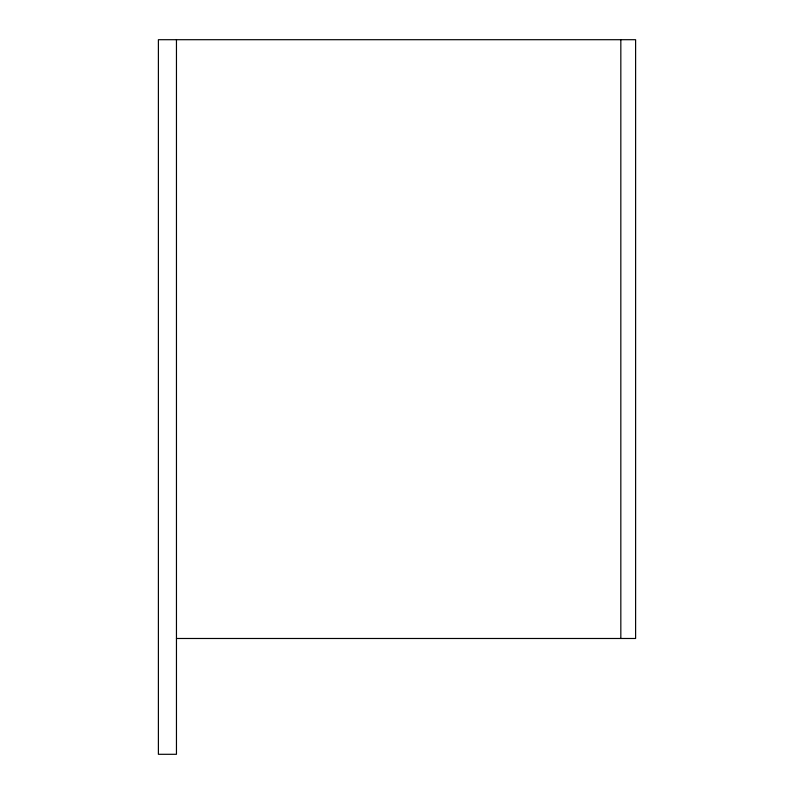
<?xml version="1.0" encoding="UTF-8"?>
<svg xmlns="http://www.w3.org/2000/svg" width="794" height="794" viewBox="0 0 794 794"><rect width="100%" height="100%" fill="white"/><g stroke="black" fill="none" stroke-linecap="round" stroke-linejoin="round"><path stroke-width="1.19" d="M176.457 638.485L635.607 638.485L635.607 39.7L158.393 39.7L158.393 754.3L176.457 754.3L176.457 39.7M620.829 39.7L620.829 638.485"/></g></svg>
